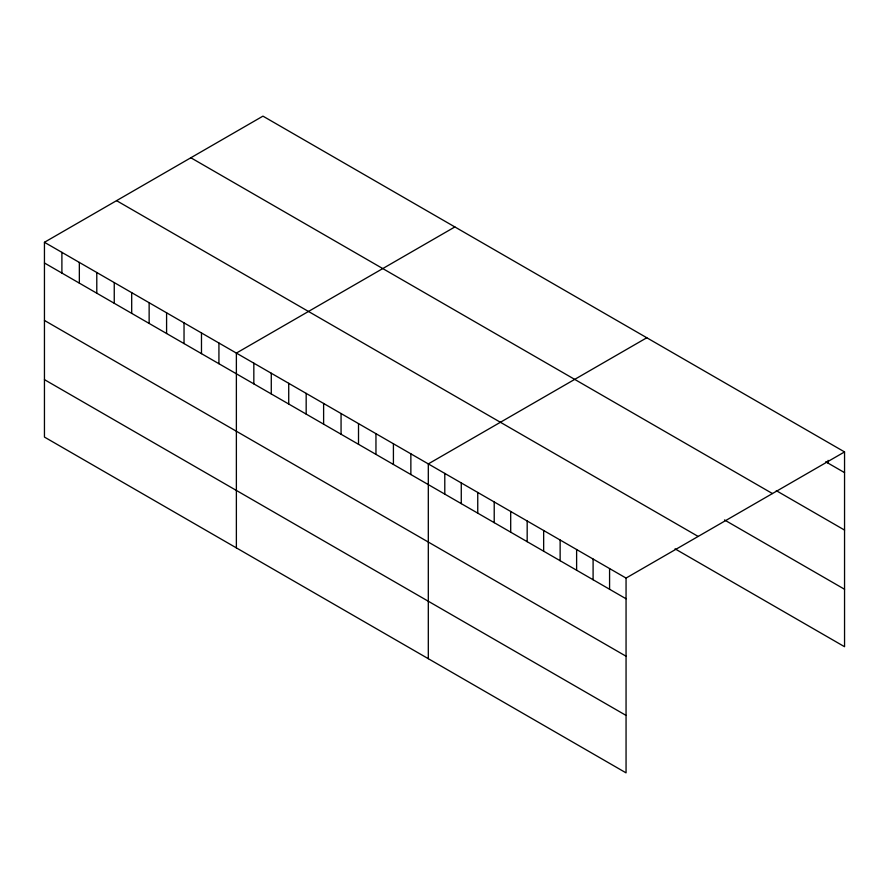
<?xml version="1.0" encoding="UTF-8"?>
<svg xmlns="http://www.w3.org/2000/svg" width="889" height="889" viewBox="0 0 889 889"><rect width="100%" height="100%" fill="white"/><g stroke="black" fill="none" stroke-linecap="round" stroke-linejoin="round"><path stroke-width="1.33" d="M44.45 242.286L626.056 578.072L626.056 772.863L44.45 437.077L44.45 242.286L262.944 116.137L844.55 451.923L844.55 646.714L675.051 548.857M454.879 226.939L236.374 353.089L236.374 547.891M646.803 337.753L428.309 463.902L428.309 658.693M626.056 578.072L844.55 451.923M825.714 461.758L844.55 472.626M776.286 490.661L844.55 530.077M190.846 157.764L772.441 493.551M724.491 519.954L844.55 589.263M116.559 200.658L698.154 536.434M44.45 262.988L626.056 598.775M44.45 320.44L626.056 656.226M44.45 379.636L626.056 715.412M828.07 460.358L828.07 463.113M609.576 568.549L609.576 589.263M593.096 559.037L593.096 579.75M576.617 549.524L576.617 570.238M560.137 540.012L560.137 560.726M543.657 530.5L543.657 551.202M527.177 520.987L527.177 541.69M510.697 511.475L510.697 532.178M494.217 501.952L494.217 522.665M477.749 492.439L477.749 513.153M461.269 482.927L461.269 503.641M444.789 473.415L444.789 494.128M410.862 453.823L410.862 474.537M393.416 443.755L393.416 464.458M375.958 433.676L375.958 454.39M358.511 423.608L358.511 444.311M341.065 413.529L341.065 434.243M323.618 403.462L323.618 424.164M306.172 393.383L306.172 414.096M288.725 383.315L288.725 404.017M271.278 373.236L271.278 393.949M253.832 363.168L253.832 383.87M218.927 343.021L218.927 363.723M201.481 332.942L201.481 353.655M184.034 322.874L184.034 343.576M166.587 312.795L166.587 333.508M149.141 302.727L149.141 323.429M131.694 292.648L131.694 313.361M114.248 282.58L114.248 303.282M96.79 272.501L96.79 293.214M79.343 262.433L79.343 283.135M61.897 252.354L61.897 273.067"/></g></svg>
